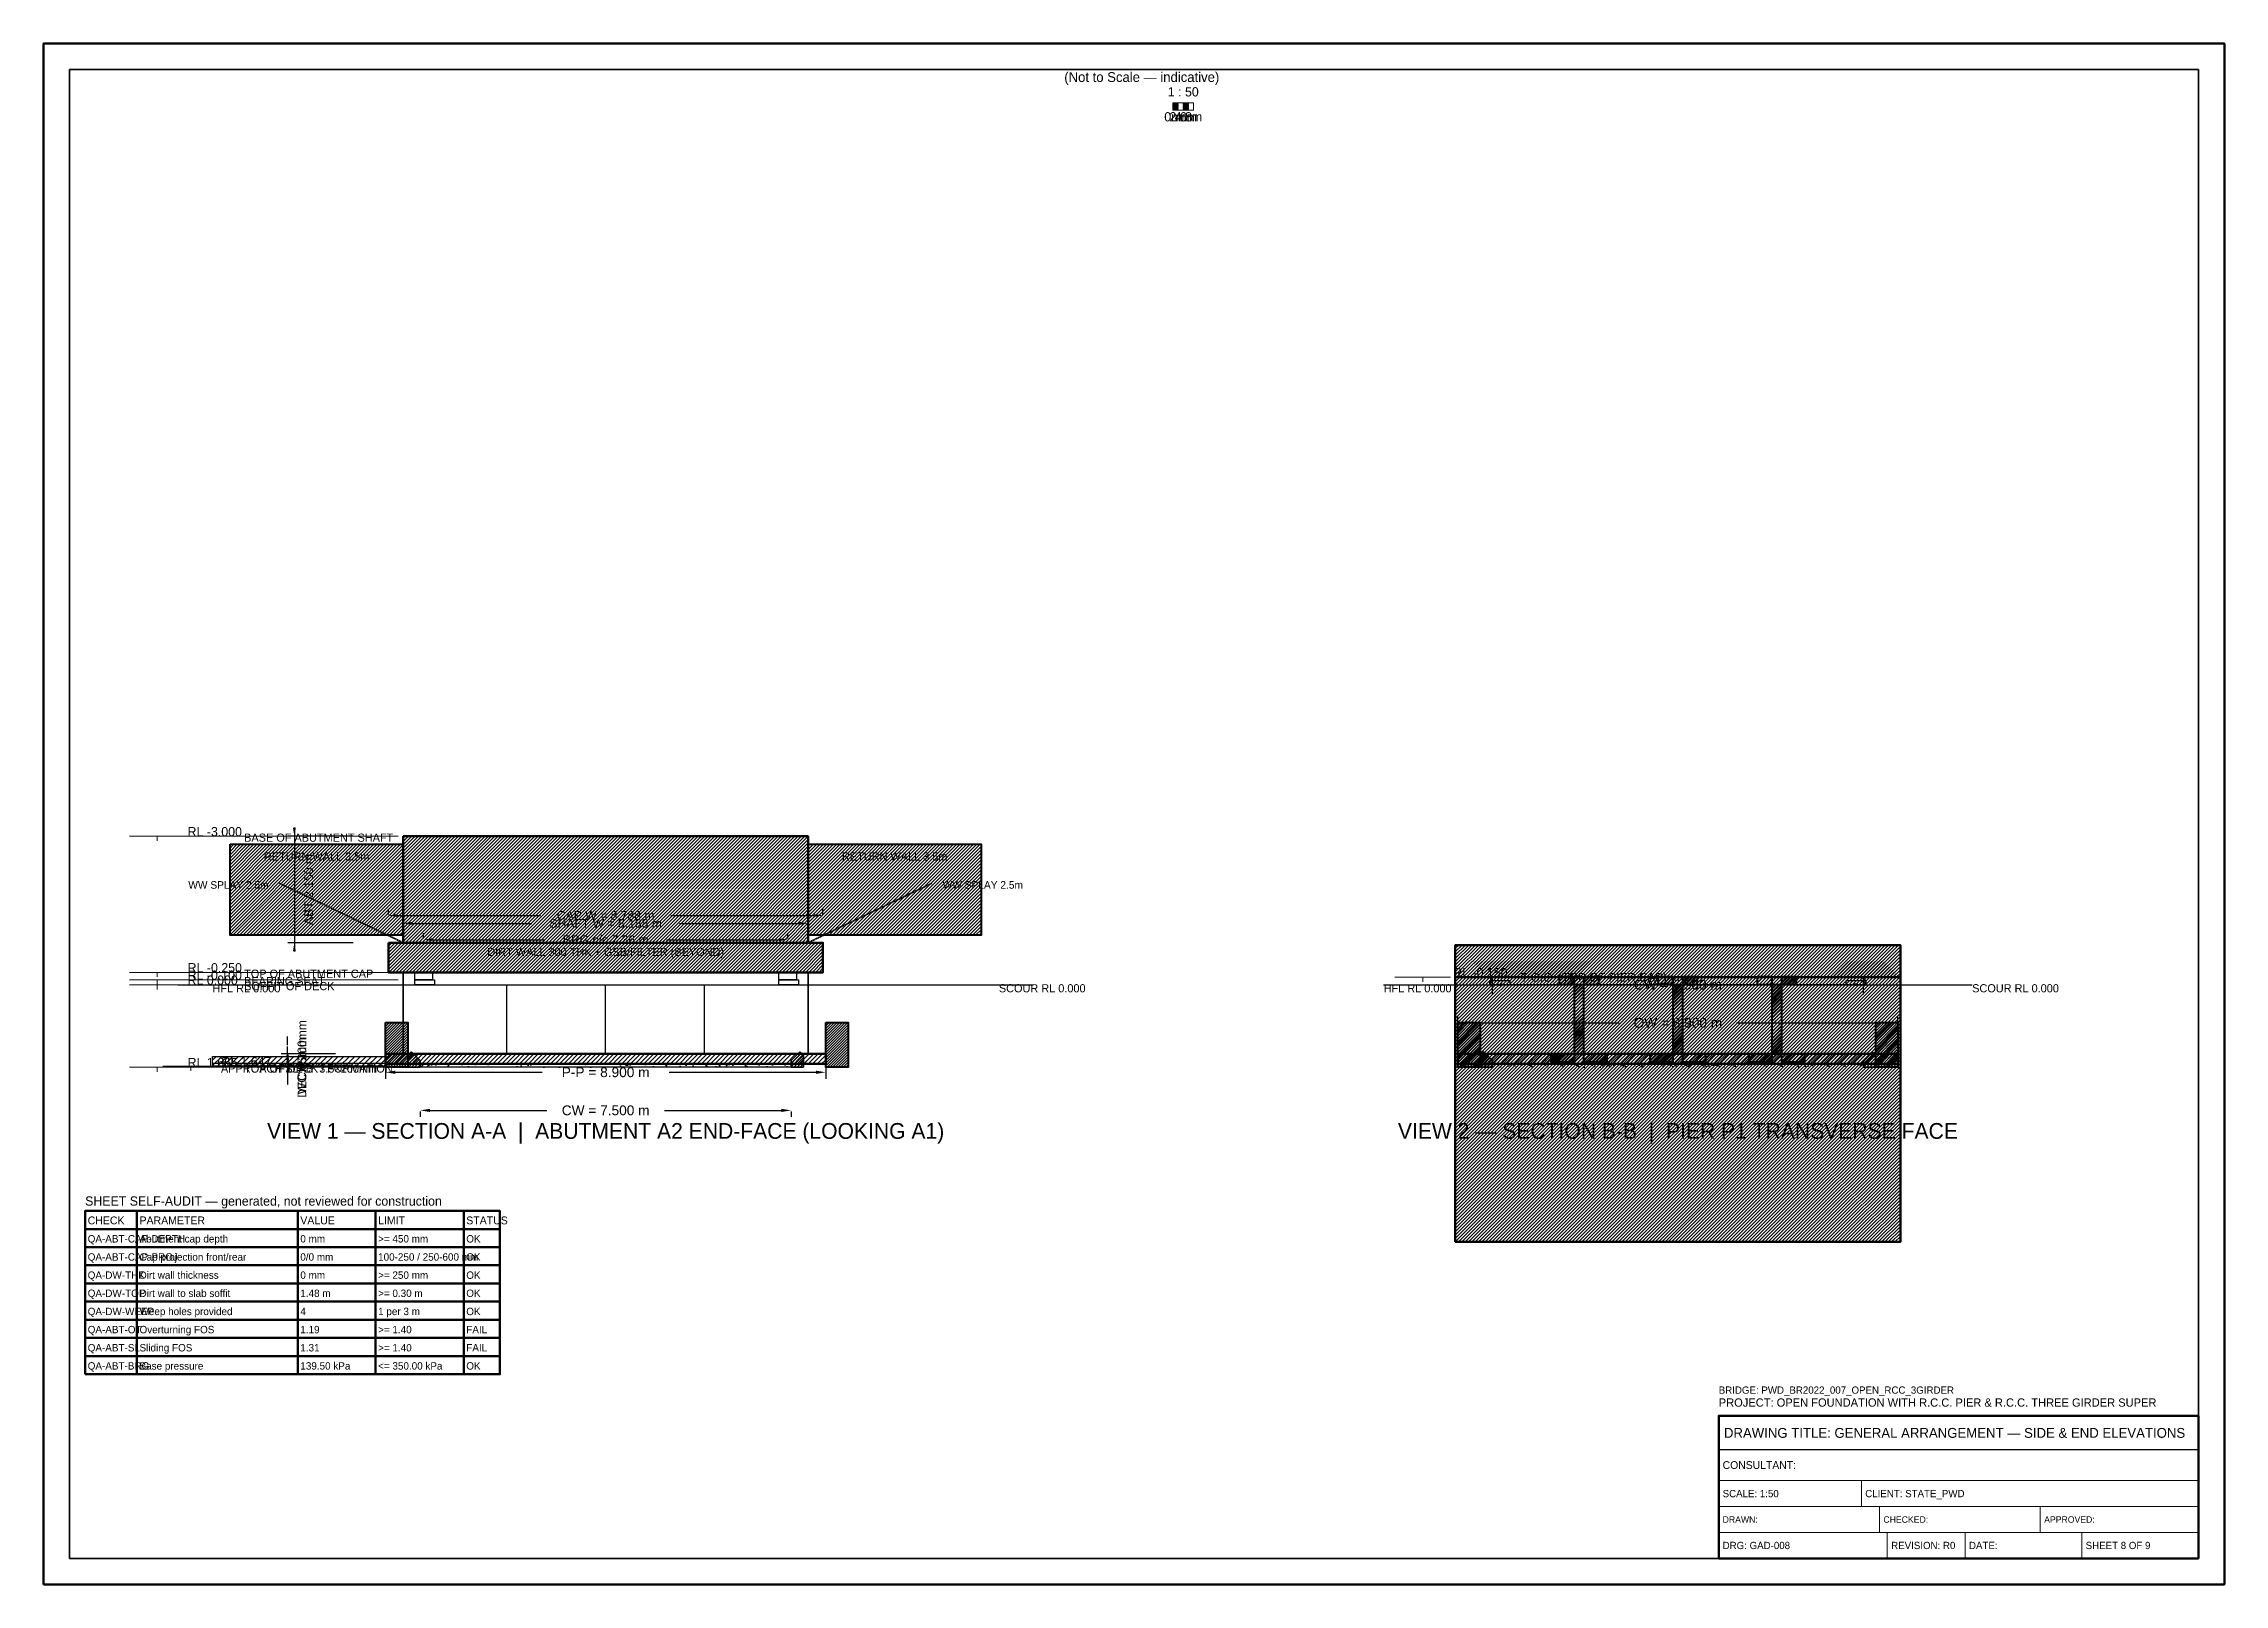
# Model space of a CAD drawing. Header units: metres. Extents: x 0 to 841, y 0 to 594.
import ezdxf
from ezdxf.enums import TextEntityAlignment as Align

# ---------------------------------------------------------------- set-up
doc = ezdxf.new("R2010")
doc.units = ezdxf.units.M
for name, pattern in [('DASHED', [0.5, 0.375, -0.125]), ('DASHED2', [0.25, 0.1875, -0.0625]), ('HIDDEN', [0.25, 0.1875, -0.0625])]:
    doc.linetypes.add(name, pattern=pattern)
for name, color, linetype, lineweight in [('BORDER-INNER', 7, 'Continuous', 35), ('BORDER-OUTER', 7, 'Continuous', 70), ('CIVIL-HFL', 5, 'DASHED', 25), ('CIVIL-ROAD', 7, 'Continuous', 25), ('CIVIL-SCOUR', 1, 'DASHED2', 18), ('DIM-LEVEL', 3, 'Continuous', 18), ('DIM-LINEAR', 3, 'Continuous', 18), ('STRUC-HATCHING', 8, 'Continuous', 18), ('STRUC-HIDDEN', 8, 'HIDDEN', 25), ('SUB-ABUT', 3, 'Continuous', 35), ('SUB-BEARING', 5, 'Continuous', 25), ('SUB-DIRT-WALL', 3, 'Continuous', 35), ('SUB-PIER', 2, 'Continuous', 35), ('SUPER-DECK', 2, 'Continuous', 50), ('SUPER-GIRDER', 1, 'Continuous', 35), ('SUPER-KERB', 7, 'Continuous', 25), ('SUPER-PARAPET', 2, 'Continuous', 35), ('SUPER-WEARING', 8, 'Continuous', 25), ('SYM-SCALE', 7, 'Continuous', 13), ('TEXT-GENERAL', 7, 'Continuous', 18), ('TEXT-HEADER', 7, 'Continuous', 25), ('TEXT-LEVEL', 5, 'Continuous', 18), ('TEXT-SPEC', 7, 'Continuous', 13), ('TEXT-TITLE', 7, 'Continuous', 25), ('TITLEBLK-BOX', 7, 'Continuous', 50), ('TITLEBLK-TEXT', 7, 'Continuous', 18)]:
    doc.layers.add(name, color=color, linetype=linetype, lineweight=lineweight)
doc.styles.add('BRIDGE_STD', font='Arial.ttf')
doc.dimstyles.new('pmb100', dxfattribs={"dimtxt": 2.5, "dimasz": 0.9375, "dimexe": 2.5, "dimexo": 2.5, "dimtad": 0, "dimtih": 1, "dimdec": 0, "dimtxsty": 'BRIDGE_STD', "dimcen": 2.5, "dimazin": 3, "dimtfac": 1, "dimtmove": 0, "dimatfit": 3})

msp = doc.modelspace()

# ---------------------------------------------------------------- hatches: boundary and pattern name
at = {"layer": 'STRUC-HATCHING'}
h = msp.add_hatch(dxfattribs=at)
h.set_pattern_fill('ANSI31', scale=0.286089)
h.paths.add_polyline_path([(138.67, 288.4), (294.83, 288.4), (294.83, 247.39), (138.67, 247.39)])
h = msp.add_hatch(dxfattribs=at)
h.set_pattern_fill('ANSI31', scale=0.286089)
h.paths.add_polyline_path([(71.91, 285.35), (138.67, 285.35), (138.67, 250.25), (71.91, 250.25)])
h = msp.add_hatch(dxfattribs=at)
h.set_pattern_fill('ANSI31', scale=0.286089)
h.paths.add_polyline_path([(294.83, 285.35), (361.59, 285.35), (361.59, 250.25), (294.83, 250.25)])
h = msp.add_hatch(dxfattribs=at)
h.set_pattern_fill('ANSI31', scale=0.286089)
h.paths.add_polyline_path([(132.94, 247.39), (300.56, 247.39), (300.56, 235.95), (132.94, 235.95)])
h = msp.add_hatch(dxfattribs=at)
h.set_pattern_fill('ANSI31', scale=0.286089)
h.paths.add_polyline_path([(544.42, 246.44), (716.08, 246.44), (716.08, 234.04), (544.42, 234.04)])
h = msp.add_hatch(dxfattribs=at)
h.set_pattern_fill('ANSI31', scale=0.286089)
h.paths.add_polyline_path([(544.42, 132), (716.08, 132), (716.08, 246.44), (544.42, 246.44)])
h = msp.add_hatch(dxfattribs=at)
h.set_pattern_fill('ANSI31', scale=0.305162)
h.paths.add_polyline_path([(581.42, 204.48), (602.79, 204.48), (602.79, 201.27), (594.01, 201.27), (594.01, 234.38), (599.58, 234.38), (599.58, 231.18), (584.63, 231.18), (584.63, 234.38), (590.2, 234.38), (590.2, 201.27), (581.42, 201.27)])
h = msp.add_hatch(dxfattribs=at)
h.set_pattern_fill('ANSI31', scale=0.305162)
h.paths.add_polyline_path([(619.57, 204.48), (640.93, 204.48), (640.93, 201.27), (632.16, 201.27), (632.16, 234.38), (637.73, 234.38), (637.73, 231.18), (622.77, 231.18), (622.77, 234.38), (628.34, 234.38), (628.34, 201.27), (619.57, 201.27)])
h = msp.add_hatch(dxfattribs=at)
h.set_pattern_fill('ANSI31', scale=0.305162)
h.paths.add_polyline_path([(657.71, 204.48), (679.08, 204.48), (679.08, 201.27), (670.3, 201.27), (670.3, 234.38), (675.87, 234.38), (675.87, 231.18), (660.92, 231.18), (660.92, 234.38), (666.49, 234.38), (666.49, 201.27), (657.71, 201.27)])
h = msp.add_hatch(dxfattribs=at)
h.set_pattern_fill('ANSI31', scale=0.228871)
h.paths.add_polyline_path([(131.88, 216.59), (140.46, 216.59), (140.46, 199.42), (131.88, 199.42)])
h = msp.add_hatch(dxfattribs=at)
h.set_pattern_fill('ANSI31', scale=0.228871)
h.paths.add_polyline_path([(301.62, 216.59), (310.21, 216.59), (310.21, 199.42), (301.62, 199.42)])
h = msp.add_hatch(dxfattribs=at)
h.set_pattern_fill('ANSI31', scale=0.228871)
h.paths.add_polyline_path([(545.38, 216.59), (553.96, 216.59), (553.96, 199.42), (545.38, 199.42)])
h = msp.add_hatch(dxfattribs=at)
h.set_pattern_fill('ANSI31', scale=0.2288713)
h.paths.add_polyline_path([(706.54, 216.59), (715.12, 216.59), (715.12, 199.42), (706.54, 199.42)])
h = msp.add_hatch(dxfattribs=at)
h.set_pattern_fill('ANSI31', scale=0.476815)
h.paths.add_polyline_path([(65.12, 203.57), (131.88, 203.57), (131.88, 199.76), (65.12, 199.76)])
h = msp.add_hatch(dxfattribs=at)
h.set_pattern_fill('ANSI31', scale=0.381452)
h.paths.add_polyline_path([(131.88, 204.48), (301.62, 204.48), (301.62, 200.66), (131.88, 200.66)])
h = msp.add_hatch(dxfattribs=at)
h.set_pattern_fill('ANSI31', scale=0.267016)
h.paths.add_polyline_path([(145.23, 199.42), (140.46, 199.42), (140.46, 203.62), (141.89, 205.3), (145.23, 201.94)])
h = msp.add_hatch(dxfattribs=at)
h.set_pattern_fill('ANSI31', scale=0.267016)
h.paths.add_polyline_path([(288.27, 199.42), (293.04, 199.42), (293.04, 203.62), (291.61, 205.3), (288.27, 201.94)])
h = msp.add_hatch(dxfattribs=at)
h.set_pattern_fill('ANSI31', scale=0.381452)
h.paths.add_polyline_path([(545.38, 204.48), (715.12, 204.48), (715.12, 200.66), (545.38, 200.66)])
h = msp.add_hatch(dxfattribs=at)
h.set_pattern_fill('ANSI31', scale=0.2670165)
h.paths.add_polyline_path([(558.73, 199.42), (553.96, 199.42), (553.96, 203.62), (555.39, 205.3), (558.73, 201.94)])
h = msp.add_hatch(dxfattribs=at)
h.set_pattern_fill('ANSI31', scale=0.2670165)
h.paths.add_polyline_path([(701.77, 199.42), (706.54, 199.42), (706.54, 203.62), (705.11, 205.3), (701.77, 201.94)])
at = {"layer": 'SUPER-WEARING'}
h = msp.add_hatch(dxfattribs=at)
h.set_pattern_fill('AR-SAND', scale=0.0762904)
h.paths.add_polyline_path([(65.12, 201), (131.88, 201), (131.88, 199.76), (65.12, 199.76)])
h = msp.add_hatch(dxfattribs=at)
h.set_pattern_fill('AR-SAND', scale=0.0762904)
h.paths.add_polyline_path([(145.23, 200.66), (288.27, 200.66), (288.27, 199.42), (145.23, 199.42)])
h = msp.add_hatch(dxfattribs=at)
h.set_pattern_fill('AR-SAND', scale=0.0762904)
h.paths.add_polyline_path([(558.73, 200.66), (701.77, 200.66), (701.77, 199.42), (558.73, 199.42)])
at = {"layer": 'SYM-SCALE'}
h = msp.add_hatch(dxfattribs=at)
h.set_pattern_fill('SOLID')
h.paths.add_polyline_path([(435.5, 568.29), (437.5, 568.29), (437.5, 571.15), (435.5, 571.15)])
h = msp.add_hatch(dxfattribs=at)
h.set_pattern_fill('SOLID')
h.paths.add_polyline_path([(439.5, 568.29), (441.5, 568.29), (441.5, 571.15), (439.5, 571.15)])

# ---------------------------------------------------------------- linework, layer by layer
at = {"layer": 'BORDER-INNER'}
msp.add_lwpolyline([(10, 10), (831, 10), (831, 584), (10, 584), (10, 10)], dxfattribs=at)
at = {"layer": 'BORDER-OUTER'}
msp.add_lwpolyline([(0, 0), (841, 0), (841, 594), (0, 594), (0, 0)], dxfattribs=at)
at = {"layer": 'CIVIL-HFL', "color": 5, "linetype": 'DASHED'}
for p, q in [((51.77, 231.18), (381.73, 231.18)), ((516.77, 231.18), (743.73, 231.18))]:
    msp.add_line(p, q, dxfattribs=at)
at = {"layer": 'CIVIL-ROAD', "lineweight": 25}
msp.add_lwpolyline([(65.12, 203.57), (131.88, 203.57), (131.88, 199.76), (65.12, 199.76), (65.12, 203.57)], dxfattribs=at)
at = {"layer": 'CIVIL-SCOUR', "color": 1, "linetype": 'DASHED2'}
for p, q in [((51.77, 231.18), (381.73, 231.18)), ((516.77, 231.18), (743.73, 231.18))]:
    msp.add_line(p, q, dxfattribs=at)
at = {"layer": 'DIM-LEVEL'}
for p, q in [((33.06, 288.4), (54.46, 288.4)), ((43.76, 288.4), (43.76, 286.61)), ((33.06, 235.95), (54.46, 235.95)), ((43.76, 235.95), (43.76, 234.16)), ((33.06, 233.09), (54.46, 233.09)), ((33.06, 231.18), (54.46, 231.18)), ((43.76, 233.09), (43.76, 231.3)), ((43.76, 231.18), (43.76, 229.4)), ((521.14, 234.04), (542.54, 234.04)), ((531.84, 234.04), (531.84, 232.26)), ((33.06, 199.42), (54.46, 199.42)), ((43.76, 199.42), (43.76, 197.64)), ((46.03, 199.76), (67.43, 199.76)), ((56.73, 199.76), (56.73, 197.97))]:
    msp.add_line(p, q, dxfattribs=at)
at = {"layer": 'DIM-LEVEL', "color": 5}
for p, q in [((43.76, 288.4), (136.76, 288.4)), ((43.76, 235.95), (136.76, 235.95)), ((43.76, 233.09), (136.76, 233.09)), ((43.76, 231.18), (136.76, 231.18)), ((43.76, 199.42), (136.76, 199.42))]:
    msp.add_line(p, q, dxfattribs=at)
at = {"layer": 'STRUC-HIDDEN', "color": 8, "linetype": 'HIDDEN'}
for p, q in [((159.53, 231.18), (273.97, 231.18)), ((178.6, 204.48), (178.6, 231.18)), ((216.75, 204.48), (216.75, 231.18)), ((254.9, 204.48), (254.9, 231.18))]:
    msp.add_line(p, q, dxfattribs=at)
at = {"layer": 'SUB-ABUT', "color": 3, "linetype": 'DASHED'}
for p, q in [((138.67, 247.39), (90.99, 270.28)), ((294.83, 247.39), (342.51, 270.28))]:
    msp.add_line(p, q, dxfattribs=at)
at = {"layer": 'SUB-ABUT', "lineweight": 50}
for points in [[(138.67, 288.4), (294.83, 288.4), (294.83, 247.39), (138.67, 247.39), (138.67, 288.4)], [(132.94, 247.39), (300.56, 247.39), (300.56, 235.95), (132.94, 235.95), (132.94, 247.39)]]:
    msp.add_lwpolyline(points, dxfattribs=at)
at = {"layer": 'SUB-ABUT', "lineweight": 40}
for points in [[(71.91, 285.35), (138.67, 285.35), (138.67, 250.25), (71.91, 250.25), (71.91, 285.35)], [(294.83, 285.35), (361.59, 285.35), (361.59, 250.25), (294.83, 250.25), (294.83, 285.35)]]:
    msp.add_lwpolyline(points, dxfattribs=at)
at = {"layer": 'SUB-ABUT', "lineweight": 30}
for points in [[(143.13, 235.95), (150, 235.95), (150, 233.09), (143.13, 233.09), (143.13, 235.95)], [(283.5, 235.95), (290.37, 235.95), (290.37, 233.09), (283.5, 233.09), (283.5, 235.95)]]:
    msp.add_lwpolyline(points, dxfattribs=at)
at = {"layer": 'SUB-BEARING', "lineweight": 30}
for points in [[(143.13, 233.09), (150.76, 233.09), (150.76, 231.18), (143.13, 231.18), (143.13, 233.09)], [(283.5, 233.09), (291.13, 233.09), (291.13, 231.18), (283.5, 231.18), (283.5, 233.09)], [(557.77, 232.75), (565.4, 232.75), (565.4, 231.18), (557.77, 231.18), (557.77, 232.75)], [(695.1, 232.75), (702.73, 232.75), (702.73, 231.18), (695.1, 231.18), (695.1, 232.75)]]:
    msp.add_lwpolyline(points, dxfattribs=at)
at = {"layer": 'SUB-DIRT-WALL', "lineweight": 35}
msp.add_lwpolyline([(138.67, 204.48), (294.83, 204.48), (294.83, 235.95), (138.67, 235.95), (138.67, 204.48)], dxfattribs=at)
at = {"layer": 'SUB-PIER', "lineweight": 50}
for points in [[(544.42, 246.44), (716.08, 246.44), (716.08, 234.04), (544.42, 234.04), (544.42, 246.44)], [(544.42, 132), (716.08, 132), (716.08, 246.44), (544.42, 246.44), (544.42, 132)]]:
    msp.add_lwpolyline(points, dxfattribs=at)
at = {"layer": 'SUB-PIER', "lineweight": 30}
msp.add_lwpolyline([(558.16, 234.04), (702.34, 234.04), (702.34, 231.18), (558.16, 231.18), (558.16, 234.04)], dxfattribs=at)
at = {"layer": 'SUPER-DECK', "lineweight": 50}
for points in [[(131.88, 204.48), (301.62, 204.48), (301.62, 200.66), (131.88, 200.66), (131.88, 204.48)], [(545.38, 204.48), (715.12, 204.48), (715.12, 200.66), (545.38, 200.66), (545.38, 204.48)]]:
    msp.add_lwpolyline(points, dxfattribs=at)
at = {"layer": 'SUPER-GIRDER', "lineweight": 40}
for points in [[(581.42, 204.48), (602.79, 204.48), (602.79, 201.27), (594.01, 201.27), (594.01, 234.38), (599.58, 234.38), (599.58, 231.18), (584.63, 231.18), (584.63, 234.38), (590.2, 234.38), (590.2, 201.27), (581.42, 201.27), (581.42, 204.48)], [(619.57, 204.48), (640.93, 204.48), (640.93, 201.27), (632.16, 201.27), (632.16, 234.38), (637.73, 234.38), (637.73, 231.18), (622.77, 231.18), (622.77, 234.38), (628.34, 234.38), (628.34, 201.27), (619.57, 201.27), (619.57, 204.48)], [(657.71, 204.48), (679.08, 204.48), (679.08, 201.27), (670.3, 201.27), (670.3, 234.38), (675.87, 234.38), (675.87, 231.18), (660.92, 231.18), (660.92, 234.38), (666.49, 234.38), (666.49, 201.27), (657.71, 201.27), (657.71, 204.48)]]:
    msp.add_lwpolyline(points, dxfattribs=at)
at = {"layer": 'SUPER-KERB', "lineweight": 35}
for points in [[(145.23, 199.42), (140.46, 199.42), (140.46, 203.62), (141.89, 205.3), (145.23, 201.94), (145.23, 199.42)], [(288.27, 199.42), (293.04, 199.42), (293.04, 203.62), (291.61, 205.3), (288.27, 201.94), (288.27, 199.42)], [(558.73, 199.42), (553.96, 199.42), (553.96, 203.62), (555.39, 205.3), (558.73, 201.94), (558.73, 199.42)], [(701.77, 199.42), (706.54, 199.42), (706.54, 203.62), (705.11, 205.3), (701.77, 201.94), (701.77, 199.42)]]:
    msp.add_lwpolyline(points, dxfattribs=at)
at = {"layer": 'SUPER-PARAPET', "lineweight": 40}
for points in [[(131.88, 216.59), (140.46, 216.59), (140.46, 199.42), (131.88, 199.42), (131.88, 216.59)], [(301.62, 216.59), (310.21, 216.59), (310.21, 199.42), (301.62, 199.42), (301.62, 216.59)], [(545.38, 216.59), (553.96, 216.59), (553.96, 199.42), (545.38, 199.42), (545.38, 216.59)], [(706.54, 216.59), (715.12, 216.59), (715.12, 199.42), (706.54, 199.42), (706.54, 216.59)]]:
    msp.add_lwpolyline(points, dxfattribs=at)
at = {"layer": 'SUPER-WEARING'}
for points in [[(65.12, 201), (131.88, 201), (131.88, 199.76), (65.12, 199.76), (65.12, 201)], [(145.23, 200.66), (288.27, 200.66), (288.27, 199.42), (145.23, 199.42), (145.23, 200.66)]]:
    msp.add_lwpolyline(points, dxfattribs=at)
at = {"layer": 'SYM-SCALE'}
msp.add_lwpolyline([(435.5, 568.29), (443.5, 568.29), (443.5, 571.15), (435.5, 571.15), (435.5, 568.29)], dxfattribs=at)
at = {"layer": 'TITLEBLK-BOX'}
for points in [[(16, 137), (36, 137), (36, 144), (16, 144), (16, 137)], [(36, 137), (98, 137), (98, 144), (36, 144), (36, 137)], [(98, 137), (128, 137), (128, 144), (98, 144), (98, 137)], [(128, 137), (162, 137), (162, 144), (128, 144), (128, 137)], [(162, 137), (176, 137), (176, 144), (162, 144), (162, 137)], [(16, 130), (36, 130), (36, 137), (16, 137), (16, 130)], [(36, 130), (98, 130), (98, 137), (36, 137), (36, 130)], [(98, 130), (128, 130), (128, 137), (98, 137), (98, 130)], [(128, 130), (162, 130), (162, 137), (128, 137), (128, 130)], [(162, 130), (176, 130), (176, 137), (162, 137), (162, 130)], [(16, 123), (36, 123), (36, 130), (16, 130), (16, 123)], [(36, 123), (98, 123), (98, 130), (36, 130), (36, 123)], [(98, 123), (128, 123), (128, 130), (98, 130), (98, 123)], [(128, 123), (162, 123), (162, 130), (128, 130), (128, 123)], [(162, 123), (176, 123), (176, 130), (162, 130), (162, 123)], [(16, 116), (36, 116), (36, 123), (16, 123), (16, 116)], [(36, 116), (98, 116), (98, 123), (36, 123), (36, 116)], [(98, 116), (128, 116), (128, 123), (98, 123), (98, 116)], [(128, 116), (162, 116), (162, 123), (128, 123), (128, 116)], [(162, 116), (176, 116), (176, 123), (162, 123), (162, 116)], [(16, 109), (36, 109), (36, 116), (16, 116), (16, 109)], [(36, 109), (98, 109), (98, 116), (36, 116), (36, 109)], [(98, 109), (128, 109), (128, 116), (98, 116), (98, 109)], [(128, 109), (162, 109), (162, 116), (128, 116), (128, 109)], [(162, 109), (176, 109), (176, 116), (162, 116), (162, 109)], [(16, 102), (36, 102), (36, 109), (16, 109), (16, 102)], [(16, 95), (36, 95), (36, 102), (16, 102), (16, 95)], [(36, 102), (98, 102), (98, 109), (36, 109), (36, 102)], [(36, 95), (98, 95), (98, 102), (36, 102), (36, 95)], [(98, 102), (128, 102), (128, 109), (98, 109), (98, 102)], [(98, 95), (128, 95), (128, 102), (98, 102), (98, 95)], [(128, 102), (162, 102), (162, 109), (128, 109), (128, 102)], [(128, 95), (162, 95), (162, 102), (128, 102), (128, 95)], [(162, 102), (176, 102), (176, 109), (162, 109), (162, 102)], [(162, 95), (176, 95), (176, 102), (162, 102), (162, 95)], [(16, 88), (36, 88), (36, 95), (16, 95), (16, 88)], [(36, 88), (98, 88), (98, 95), (36, 95), (36, 88)], [(98, 88), (128, 88), (128, 95), (98, 95), (98, 88)], [(128, 88), (162, 88), (162, 95), (128, 95), (128, 88)], [(162, 88), (176, 88), (176, 95), (162, 95), (162, 88)], [(16, 81), (36, 81), (36, 88), (16, 88), (16, 81)], [(36, 81), (98, 81), (98, 88), (36, 88), (36, 81)], [(98, 81), (128, 81), (128, 88), (98, 88), (98, 81)], [(128, 81), (162, 81), (162, 88), (128, 88), (128, 81)], [(162, 81), (176, 81), (176, 88), (162, 88), (162, 81)]]:
    msp.add_lwpolyline(points, dxfattribs=at)
at = {"layer": 'TITLEBLK-BOX', "lineweight": 50}
msp.add_lwpolyline([(646, 10), (831, 10), (831, 65), (646, 65), (646, 10)], dxfattribs=at)
at = {"layer": 'TITLEBLK-BOX', "lineweight": 30}
msp.add_lwpolyline([(646, 52), (831, 52), (831, 65), (646, 65), (646, 52)], dxfattribs=at)
at = {"layer": 'TITLEBLK-BOX', "lineweight": 18}
for points in [[(646, 40), (831, 40), (831, 52), (646, 52), (646, 40)], [(646, 30), (701, 30), (701, 40), (646, 40), (646, 30)], [(701, 30), (831, 30), (831, 40), (701, 40), (701, 30)], [(646, 20), (708, 20), (708, 30), (646, 30), (646, 20)], [(708, 20), (770, 20), (770, 30), (708, 30), (708, 20)], [(770, 20), (831, 20), (831, 30), (770, 30), (770, 20)], [(646, 10), (711, 10), (711, 20), (646, 20), (646, 10)], [(711, 10), (741, 10), (741, 20), (711, 20), (711, 10)], [(741, 10), (786, 10), (786, 20), (741, 20), (741, 10)], [(786, 10), (831, 10), (831, 20), (786, 20), (786, 10)]]:
    msp.add_lwpolyline(points, dxfattribs=at)

# ---------------------------------------------------------------- texts
at = {"layer": 'CIVIL-HFL', "color": 5}
for p in [(65.12, 228.24), (516.77, 228.24)]:
    msp.add_text('HFL RL 0.000', height=3.147, dxfattribs=at).set_placement(p)
at = {"layer": 'CIVIL-SCOUR', "color": 1}
for p in [(368.38, 228.24), (743.73, 228.24)]:
    msp.add_text('SCOUR RL 0.000', height=3.147, dxfattribs=at).set_placement(p)
at = {"layer": 'TEXT-GENERAL'}
for s, height, p in [('1 : 50', 3.567, (439.5, 573.64)), ('0m', 3.567, (435.5, 564.01)), ('2m', 3.567, (437.5, 564.01)), ('4m', 3.567, (439.5, 564.01)), ('6m', 3.567, (441.5, 564.01)), ('8m', 3.567, (443.5, 564.01)), ('APPROACH SLAB  3.5×200mm', 3.147, (98.5, 197.28))]:
    msp.add_text(s, height=height, dxfattribs=at).set_placement(p, align=Align.CENTER)
at = {"layer": 'TEXT-GENERAL', "color": 3}
for p in [(105.29, 279.05), (328.21, 279.05)]:
    msp.add_text('RETURN WALL 3.5m', height=3.147, dxfattribs=at).set_placement(p, align=Align.CENTER)
at = {"layer": 'TEXT-HEADER'}
for s, height, p in [('T.O.C. (TOP OF PIER CAP)', 3.3568, (569.6, 232.36)), ('SHEET SELF-AUDIT — generated, not reviewed for construction', 3.5666, (16, 146)), ('CHECK', 3.032, (17, 138.8)), ('PARAMETER', 3.032, (37, 138.8)), ('VALUE', 3.032, (99, 138.8)), ('LIMIT', 3.032, (129, 138.8)), ('STATUS', 3.032, (163, 138.8))]:
    msp.add_text(s, height=height, dxfattribs=at).set_placement(p)
for s, p in [('VIEW 1 — SECTION A-A  |  ABUTMENT A2 END-FACE (LOOKING A1)', (216.75, 171.77)), ('VIEW 2 — SECTION B-B  |  PIER P1 TRANSVERSE FACE', (630.25, 171.77))]:
    msp.add_text(s, height=6.0842, dxfattribs=at).set_placement(p, align=Align.CENTER)
at = {"layer": 'TEXT-LEVEL'}
for s, height, p in [('RL -3.000', 3.567, (55.53, 288.4)), ('BASE OF ABUTMENT SHAFT', 3.147, (77.33, 286.3)), ('RL -0.250', 3.567, (55.53, 235.95)), ('RL -0.100', 3.567, (55.53, 233.09)), ('TOP OF ABUTMENT CAP', 3.147, (77.33, 233.85)), ('RL -0.150', 3.567, (543.61, 234.04)), ('RL 0.000', 3.567, (55.53, 231.18)), ('SOFFIT OF DECK', 3.147, (77.33, 229.08)), ('BEARING SEAT', 3.147, (77.33, 230.99)), ('RL 1.665', 3.567, (55.53, 199.42)), ('RL 1.647', 3.567, (68.5, 199.76)), ('TOP OF DECK / FORMATION', 3.147, (77.33, 197.33))]:
    msp.add_text(s, height=height, dxfattribs=at).set_placement(p)
at = {"layer": 'TEXT-SPEC', "color": 8}
msp.add_text('(Not to Scale — indicative)', height=3.7764, dxfattribs=at).set_placement((423.5, 579.22), align=Align.CENTER)
at = {"layer": 'TEXT-SPEC', "color": 3}
msp.add_text('WW SPLAY 2.5m', height=2.9372, dxfattribs=at).set_placement((86.79, 268.18), align=Align.RIGHT)
for s, height, p in [('WW SPLAY 2.5m', 2.9372, (346.71, 268.18)), ('QA-ABT-CAP-DEPTH', 2.8533, (17, 131.8)), ('Abutment cap depth', 2.8533, (37, 131.8)), ('0 mm', 2.853, (99, 131.8)), ('>= 450 mm', 2.853, (129, 131.8)), ('OK', 2.853, (163, 131.8)), ('QA-ABT-CAP-PROJ', 2.8533, (17, 124.8)), ('Cap projection front/rear', 2.8533, (37, 124.8)), ('0/0 mm', 2.853, (99, 124.8)), ('100-250 / 250-600 mm', 2.8533, (129, 124.8)), ('OK', 2.853, (163, 124.8)), ('QA-DW-THK', 2.853, (17, 117.8)), ('Dirt wall thickness', 2.8533, (37, 117.8)), ('0 mm', 2.853, (99, 117.8)), ('>= 250 mm', 2.853, (129, 117.8)), ('OK', 2.853, (163, 117.8)), ('QA-DW-TOP', 2.853, (17, 110.8)), ('Dirt wall to slab soffit', 2.8533, (37, 110.8)), ('1.48 m', 2.853, (99, 110.8)), ('>= 0.30 m', 2.853, (129, 110.8)), ('OK', 2.853, (163, 110.8)), ('QA-DW-WEEP', 2.853, (17, 103.8)), ('Weep holes provided', 2.8533, (37, 103.8)), ('4', 2.85, (99, 103.8)), ('1 per 3 m', 2.853, (129, 103.8)), ('OK', 2.853, (163, 103.8)), ('QA-ABT-BRG', 2.853, (17, 82.8)), ('Base pressure', 2.8533, (37, 82.8)), ('139.50 kPa', 2.853, (99, 82.8)), ('<= 350.00 kPa', 2.8533, (129, 82.8)), ('OK', 2.853, (163, 82.8))]:
    msp.add_text(s, height=height, dxfattribs=at).set_placement(p)
msp.add_text('DIRT WALL 300 THK + GSB/FILTER (BEYOND)', height=3.147, dxfattribs=at).set_placement((216.75, 242.24), align=Align.CENTER)
at = {"layer": 'TEXT-SPEC', "color": 1}
for s, height, p in [('QA-ABT-OT', 2.853, (17, 96.8)), ('QA-ABT-SL', 2.853, (17, 89.8)), ('Sliding FOS', 2.8533, (37, 89.8)), ('Overturning FOS', 2.8533, (37, 96.8)), ('1.19', 2.853, (99, 96.8)), ('1.31', 2.853, (99, 89.8)), ('>= 1.40', 2.853, (129, 96.8)), ('>= 1.40', 2.853, (129, 89.8)), ('FAIL', 2.853, (163, 96.8)), ('FAIL', 2.853, (163, 89.8))]:
    msp.add_text(s, height=height, dxfattribs=at).set_placement(p)
at = {"layer": 'TEXT-TITLE'}
for s, height, p in [('PROJECT: OPEN FOUNDATION WITH R.C.C. PIER & R.C.C. THREE GIRDER SUPER ', 3.2, (646, 68.5)), ('DRAWING TITLE: GENERAL ARRANGEMENT — SIDE & END ELEVATIONS', 3.8, (648, 56.5))]:
    msp.add_text(s, height=height, dxfattribs=at).set_placement(p)
at = {"layer": 'TITLEBLK-TEXT'}
for s, height, p in [('BRIDGE: PWD_BR2022_007_OPEN_RCC_3GIRDER', 2.8, (646, 73.5)), ('CONSULTANT: ', 3, (647.5, 44.5)), ('SCALE: 1:50', 2.8, (647.5, 33.6)), ('CLIENT: STATE_PWD', 2.8, (702.5, 33.6)), ('DRAWN: ', 2.5, (647.5, 23.75)), ('CHECKED: ', 2.5, (709.5, 23.75)), ('APPROVED: ', 2.5, (771.5, 23.75)), ('DRG: GAD-008', 2.8, (647.5, 13.6)), ('REVISION: R0', 2.8, (712.5, 13.6)), ('DATE: ', 2.8, (742.5, 13.6)), ('SHEET 8 OF 9', 2.8, (787.5, 13.6))]:
    msp.add_text(s, height=height, dxfattribs=at).set_placement(p)

# ---------------------------------------------------------------- dimensions: what is measured, and where the dimension line sits
at = {"layer": 'DIM-LINEAR'}
for base, p1, p2, text in [((96.71, 288.4), (121.88, 288.4), (121.88, 247.39), 'ABT 2.150 m'), ((94.11, 204.48), (115.09, 204.48), (115.09, 200.66), 'DECK 200mm'), ((94.11, 200.66), (115.09, 200.66), (115.09, 199.42), 'WC 65mm')]:
    msp.add_linear_dim(base=base, p1=p1, p2=p2, angle=90, text=text, dimstyle='pmb100', override={"dimtxt": 3.356778, "dimasz": 3.356778, "dimgap": 1.342711, "dimclrt": 3}, dxfattribs=at).render()
for base, p1, p2, text, override in [((138.67, 254.83), (138.67, 280.01), (294.83, 280.01), 'SHAFT W = 8.188 m', {"dimtxt": 3.356778, "dimasz": 3.356778, "dimgap": 1.342711, "dimclrt": 3}), ((132.94, 257.88), (132.94, 255.78), (300.56, 255.78), 'CAP W = 8.788 m', {"dimtxt": 3.356778, "dimasz": 3.356778, "dimgap": 1.342711, "dimclrt": 3}), ((146.56, 248.54), (146.56, 246.44), (286.94, 246.44), 'BRG c/c 7.36 m', {"dimtxt": 3.356778, "dimasz": 3.356778, "dimgap": 1.342711, "dimclrt": 3}), ((558.73, 231.18), (558.73, 224.89), (701.77, 224.89), 'CW = 7.500 m', {"dimtxt": 3.776376, "dimasz": 3.776376, "dimgap": 1.51055, "dimclrt": 3}), ((545.38, 216.49), (545.38, 210.2), (715.12, 210.2), 'OW = 8.900 m', {"dimtxt": 3.776376, "dimasz": 3.776376, "dimgap": 1.51055, "dimclrt": 3}), ((131.88, 197.42), (131.88, 201.62), (301.62, 201.62), 'P-P = 8.900 m', {"dimtxt": 3.776376, "dimasz": 3.776376, "dimgap": 1.51055, "dimclrt": 3}), ((145.23, 182.73), (145.23, 184.83), (288.27, 184.83), 'CW = 7.500 m', {"dimtxt": 3.776376, "dimasz": 3.776376, "dimgap": 1.51055, "dimclrt": 3})]:
    msp.add_linear_dim(base=base, p1=p1, p2=p2, text=text, dimstyle='pmb100', override=override, dxfattribs=at).render()

doc.saveas('drawing.dxf')
